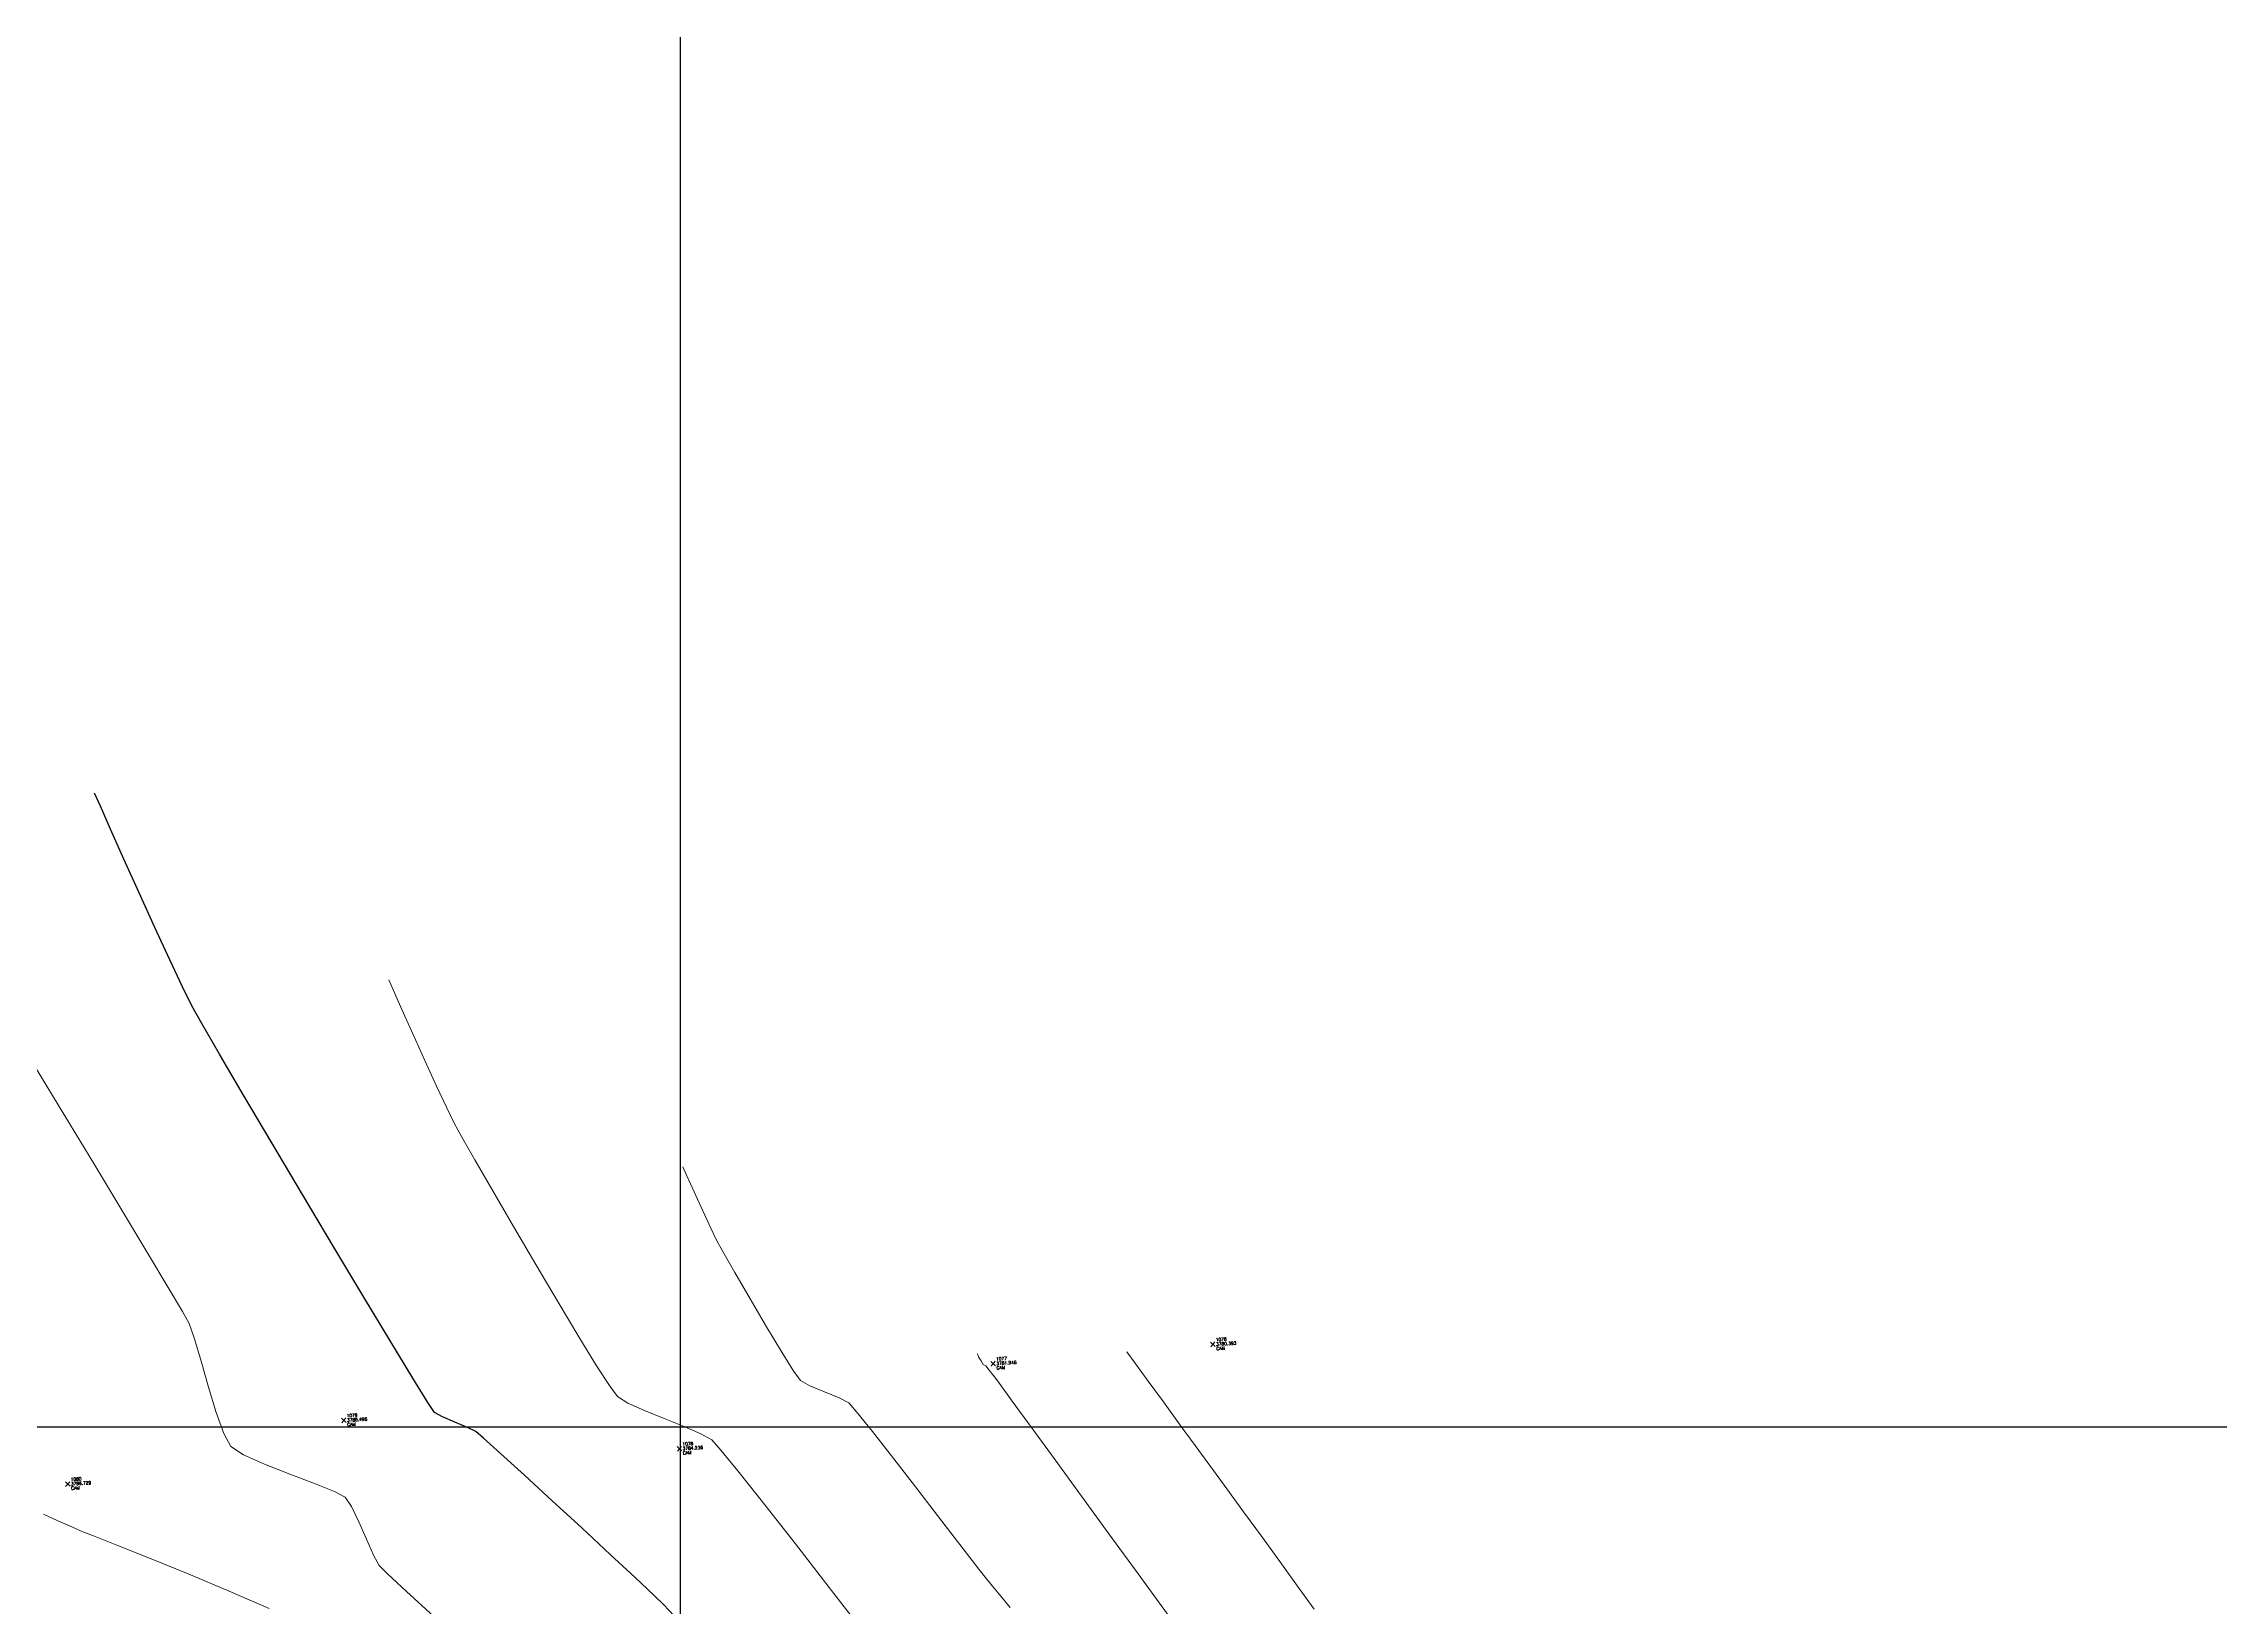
# Model space of a CAD drawing. Header units: millimetres. Extents: x 736950 to 740938, y 8500595 to 8502163.
# Drawn here: x 737279.9 to 737348.7, y 8500794.3 to 8500843.7 of the extents above; entities that cross this region are included whole.
import ezdxf

# ---------------------------------------------------------------- set-up
doc = ezdxf.new("R2010")
doc.units = ezdxf.units.MM
for name, color, linetype, lineweight in [('CONT-MJR', 80, 'Continuous', 30), ('CONT-MNR', 96, 'Continuous', 15), ('MIRADOR', 152, 'Continuous', 15)]:
    doc.layers.add(name, color=color, linetype=linetype, lineweight=lineweight)
doc.layers.add('Cuadricula Coordenadas', color=5, linetype='Continuous')
doc.styles.add('5mm', font='arial.ttf', dxfattribs={"height": 3})

msp = doc.modelspace()

# ---------------------------------------------------------------- linework, layer by layer
at = {"layer": 'CONT-MJR', "elevation": 3785}
for points in [[(737281.6679300563, 8500819.602828171), (737281.482257343, 8500820.015135532)], [(737281.9926197483, 8500818.877053572), (737281.6679300563, 8500819.602828171)], [(737283.8598729849, 8500814.753027275), (737283.3899530377, 8500815.775798583)], [(737284.5594235583, 8500813.298078543), (737284.2633910802, 8500813.895224854)], [(737285.4354326723, 8500811.76873581), (737284.8712878282, 8500812.741276572)], [(737286.1934390443, 8500810.478332136), (737285.4354326723, 8500811.76873581)], [(737287.0868878971, 8500808.967941439), (737286.1934390443, 8500810.478332136)], [(737289.0464368598, 8500805.67870251), (737288.0573601846, 8500807.335439604)], [(737289.9956988766, 8500804.095606048), (737289.0464368598, 8500805.67870251)], [(737290.8467271881, 8500802.684026094), (737289.9956988766, 8500804.095606048)], [(737294.316357841, 8500799.16033696), (737293.7790666502, 8500799.644647272)], [(737298.563826793, 8500795.242337897), (737297.7766958629, 8500795.975115795)], [(737299.1574775369, 8500794.68517991), (737298.563826793, 8500795.242337897)]]:
    msp.add_lwpolyline(points, dxfattribs=at)
at = {"layer": 'CONT-MJR', "extrusion": (0.9126355907464162, 0.4087741167233317, 0), "elevation": 4147784.514773821}
msp.add_lwpolyline([(7456767.028500091, 3785.000000000003), (7456768.062378922, 3785.000000000003)], dxfattribs=at)
at = {"layer": 'CONT-MJR', "extrusion": (0.911943594344431, 0.4103155867550731, 0), "elevation": 4160378.074085001}
msp.add_lwpolyline([(7449746.825782845, 3785.000000000003), (7449747.994328149, 3785.000000000003)], dxfattribs=at)
at = {"layer": 'CONT-MJR', "extrusion": (0.9107273173423925, 0.4130081760042157, 0), "elevation": 4182370.541963474}
msp.add_lwpolyline([(7437421.078632229, 3785.000000000013), (7437422.277732057, 3785.000000000013)], dxfattribs=at)
at = {"layer": 'CONT-MJR', "extrusion": (0.9048811306404578, 0.4256643506459598, 0), "elevation": 4285648.044533781}
msp.add_lwpolyline([(7378390.461657339, 3785.000000000006), (7378391.409629831, 3785.000000000006)], dxfattribs=at)
at = {"layer": 'CONT-MJR', "extrusion": (0.8724691626308501, 0.4886691726088553, 0), "elevation": 4797343.443055323}
msp.add_lwpolyline([(7056408.586033982, 3785), (7056409.224224987, 3785)], dxfattribs=at)
at = {"layer": 'CONT-MJR', "extrusion": (0.8595831814482531, 0.5109958455518986, 0), "elevation": 4977637.646236216}
msp.add_lwpolyline([(6930399.879989744, 3785.000000000013), (6930401.779168172, 3785.000000000013)], dxfattribs=at)
at = {"layer": 'CONT-MJR', "extrusion": (0.8544871764647772, 0.5194724874882717, 0), "elevation": 5045938.689771255}
msp.add_lwpolyline([(6880823.236312336, 3785.000000000006), (6880824.573005958, 3785.000000000006)], dxfattribs=at)
at = {"layer": 'CONT-MJR', "extrusion": (0.850465568405392, 0.5260307186437818, 0), "elevation": 5098723.813685931}
msp.add_lwpolyline([(6841800.104794215, 3785.000000000003), (6841801.015964884, 3785.000000000003)], dxfattribs=at)
at = {"layer": 'CONT-MJR', "extrusion": (0.8329226991670574, 0.553389354082877, 0), "elevation": 5318359.905304004}
msp.add_lwpolyline([(6672499.993007168, 3785.000000000013), (6672500.364920568, 3785.000000000013)], dxfattribs=at)
at = {"layer": 'CONT-MJR', "extrusion": (-0.4952771894108264, -0.8687350031219604, 0), "elevation": -7750106.933252697}
msp.add_lwpolyline([(-3569740.704021491, 3785.000000000013), (-3569740.993710092, 3785.000000000013)], dxfattribs=at)
at = {"layer": 'CONT-MJR', "extrusion": (-0.3914335187286235, -0.9202063901189387, 0), "elevation": -8111091.758711878}
msp.add_lwpolyline([(-2649036.503117851, 3785), (-2649036.929254754, 3785)], dxfattribs=at)
at = {"layer": 'CONT-MJR', "extrusion": (-0.3783485808341615, -0.9256631954338339, 0), "elevation": -8147831.538719966}
msp.add_lwpolyline([(-2533780.368092367, 3785.000000000013), (-2533780.797491168, 3785.000000000013)], dxfattribs=at)
at = {"layer": 'CONT-MJR', "extrusion": (0.4380622262292556, 0.8989446512166747, 0), "elevation": 7964729.007182873}
msp.add_lwpolyline([(3061093.228913887, 3785.00000000001), (3061093.526704096, 3785.00000000001)], dxfattribs=at)
at = {"layer": 'CONT-MJR', "extrusion": (0.6512711941302471, 0.7588450643551435, 0), "elevation": 6930968.053330083}
msp.add_lwpolyline([(4976834.19040693, 3785), (4976834.511783615, 3785)], dxfattribs=at)
at = {"layer": 'CONT-MJR', "extrusion": (0.6741800666296355, 0.7385670164306422, 0), "elevation": 6775479.004453962}
msp.add_lwpolyline([(5186527.065976089, 3785), (5186528.080857446, 3785)], dxfattribs=at)
at = {"layer": 'CONT-MJR', "extrusion": (0.6765081500734682, 0.7364351450631439, 0), "elevation": 6759072.880018014}
msp.add_lwpolyline([(5207888.256545566, 3785.000000000003), (5207889.452408128, 3785.000000000003)], dxfattribs=at)
at = {"layer": 'CONT-MJR', "extrusion": (0.6781304470393964, 0.7349415601244418, 0), "elevation": 6747572.329632606}
msp.add_lwpolyline([(5222779.022648226, 3785.000000000003), (5222780.288930088, 3785.000000000003)], dxfattribs=at)
at = {"layer": 'CONT-MJR', "extrusion": (0.6796092864444584, 0.7335742755702752, 0), "elevation": 6737039.665133642}
msp.add_lwpolyline([(5236357.204439124, 3785.000000000003), (5236358.430575003, 3785.000000000003)], dxfattribs=at)
at = {"layer": 'CONT-MJR', "extrusion": (0.6927356462027923, 0.721191600394791, 0), "elevation": 6641455.131932411}
msp.add_lwpolyline([(5357069.097771537, 3785), (5357069.540124413, 3785)], dxfattribs=at)
at = {"layer": 'CONT-MJR', "extrusion": (0.7235230371767176, 0.6903002351691458, 0), "elevation": 6401553.515318279}
msp.add_lwpolyline([(5641562.107117291, 3785), (5641562.565308141, 3785)], dxfattribs=at)
at = {"layer": 'CONT-MNR', "extrusion": (0.9119620355237844, 0.4102745979990913, 0), "elevation": 4160049.293958563}
msp.add_lwpolyline([(7449927.698154401, 3784.000000000013), (7449928.066182291, 3784.000000000013)], dxfattribs=at)
at = {"layer": 'CONT-MNR'}
for points, elevation in [([(737291.1984709111, 8500813.180865513), (737290.9305151404, 8500813.779849155)], 3784), ([(737292.2916620014, 8500810.764418742), (737291.9202899293, 8500811.577086188)], 3784), ([(737281.4914489471, 8500808.261670688), (737280.5465156389, 8500809.824312078)], 3786), ([(737294.0653748347, 8500807.458801989), (737293.503024433, 8500808.435894191)], 3784), ([(737300.203252022, 8500807.934102198), (737300.076787948, 8500808.215817707)], 3783), ([(737300.7012359656, 8500806.827254869), (737300.4307602544, 8500807.426159581)], 3783), ([(737295.4256615776, 8500805.126844844), (737294.7219334664, 8500806.328155078)], 3784), ([(737283.8103815467, 8500804.407630961), (737283.1690728101, 8500805.480180878)], 3786), ([(737296.1295204149, 8500803.937762685), (737295.4256615776, 8500805.126844844)], 3784), ([(737301.7181602201, 8500804.8774213), (737301.3404378166, 8500805.536129504)], 3783), ([(737284.2591002751, 8500803.644743375), (737283.8103815467, 8500804.407630961)], 3786), ([(737284.4695380859, 8500803.264667371), (737284.2591002751, 8500803.644743375)], 3786), ([(737296.786471227, 8500802.843799992), (737296.1295204149, 8500803.937762685)], 3784), ([(737284.6431492859, 8500802.782051573), (737284.4695380859, 8500803.264667371)], 3786), ([(737284.851685102, 8500802.07217194), (737284.6431492859, 8500802.782051573)], 3786), ([(737309.4284628795, 8500802.19738959), (737309.40038317, 8500802.258239532)], 3782), ([(737314.3344140988, 8500802.055579493), (737314.1057117888, 8500802.369466012)], 3781), ([(737303.7847565487, 8500801.465941133), (737303.5822804288, 8500801.75059688)], 3783), ([(737309.7538408532, 8500801.792250833), (737309.6424362249, 8500801.93420664)], 3782), ([(737309.9269996574, 8500801.57495696), (737309.8653118248, 8500801.649192464)], 3782), ([(737305.5590208666, 8500800.480498966), (737305.3152250813, 8500800.76067885)], 3783), ([(737310.4798115399, 8500800.816456215), (737310.0750820028, 8500801.371820264)], 3782), ([(737315.7893800907, 8500800.058551861), (737315.2587081451, 8500800.787065748)], 3781), ([(737299.4854475352, 8500800.266597891), (737298.8641130528, 8500800.517864956)], 3784), ([(737300.6415250483, 8500799.785235338), (737300.1092938905, 8500800.017052818)], 3784), ([(737286.8595700945, 8500798.819101127), (737286.1925056073, 8500799.120103175)], 3786), ([(737287.6549907309, 8500798.508053306), (737286.8595700945, 8500798.819101127)], 3786), ([(737301.8559476783, 8500798.555064134), (737301.2764232936, 8500799.266808111)], 3784), ([(737312.6685738562, 8500797.81242013), (737311.8330884111, 8500798.959214134)], 3782), ([(737308.2568611021, 8500797.024672944), (737307.4971171496, 8500798.009132296)], 3783), ([(737289.407493003, 8500797.77930409), (737289.0693418385, 8500797.961687902)], 3786), ([(737289.6057689188, 8500797.481024848), (737289.407493003, 8500797.77930409)], 3786), ([(737289.8363372458, 8500796.998364355), (737289.6057689188, 8500797.481024848)], 3786), ([(737303.6287947807, 8500796.301851558), (737302.6617004033, 8500797.538038747)], 3784), ([(737281.4473399972, 8500796.554682089), (737281.1158098875, 8500796.688406203)], 3787), ([(737308.9291987584, 8500796.151347632), (737308.2568611021, 8500797.024672944)], 3783), ([(737314.3745840447, 8500795.470196262), (737313.5345827156, 8500796.623566832)], 3782), ([(737284.4413972434, 8500795.35562795), (737283.2200347837, 8500795.85054424)], 3787), ([(737290.7423494541, 8500795.358841965), (737290.4760408913, 8500795.62692727)], 3786), ([(737291.3391991721, 8500794.800654257), (737290.7423494541, 8500795.358841965)], 3786), ([(737319.5469826994, 8500794.89820946), (737318.9861761491, 8500795.674762076)], 3781), ([(737292.1901006688, 8500794.019301647), (737291.3391991721, 8500794.800654257)], 3786), ([(737310.4173895665, 8500794.297688928), (737310.1208042821, 8500794.651076231)], 3783)]:
    msp.add_lwpolyline(points, dxfattribs=dict(at, elevation=elevation))
at = {"layer": 'CONT-MNR', "extrusion": (0.9124335006089077, 0.4092250077482732, 0), "elevation": 4151474.528995266}
msp.add_lwpolyline([(7454707.892417086, 3784.000000000004), (7454708.732232477, 3784.000000000004)], dxfattribs=at)
at = {"layer": 'CONT-MNR', "extrusion": (0.9114040234437867, 0.411512704603974, 0), "elevation": 4170162.786020349}
msp.add_lwpolyline([(7444268.881692708, 3784), (7444269.800608588, 3784)], dxfattribs=at)
at = {"layer": 'CONT-MNR', "extrusion": (0.8558307537767852, 0.5172559529767248, 0), "elevation": 5028081.852617889}
msp.add_lwpolyline([(6893891.727954959, 3786.000000000003), (6893893.573771666, 3786.000000000003)], dxfattribs=at)
at = {"layer": 'CONT-MNR', "extrusion": (0.9059178222010627, 0.4234535386774848, 0), "elevation": 4267624.627008847}
msp.add_lwpolyline([(7388826.181092527, 3784.000000000013), (7388826.944701678, 3784.000000000013)], dxfattribs=at)
at = {"layer": 'CONT-MNR', "extrusion": (0.8969165373933862, 0.4421998699120779, 0), "elevation": 4420347.047578791}
msp.add_lwpolyline([(7298485.907582494, 3784.000000000003), (7298486.436954733, 3784.000000000003)], dxfattribs=at)
at = {"layer": 'CONT-MNR', "extrusion": (0.8752509934617841, 0.4836689967779202, 0), "elevation": 4756894.348641653}
msp.add_lwpolyline([(7083735.871731905, 3784.00000000001), (7083736.353089371, 3784.00000000001)], dxfattribs=at)
at = {"layer": 'CONT-MNR', "extrusion": (0.869314469787656, 0.4942593981077208, 0), "elevation": 4842544.371613667}
msp.add_lwpolyline([(7025461.535182202, 3784.000000000003), (7025462.387170895, 3784.000000000003)], dxfattribs=at)
at = {"layer": 'CONT-MNR', "extrusion": (0.8559606110701385, 0.5170410354086364, 0), "elevation": 5026350.621375848}
msp.add_lwpolyline([(6895150.528319402, 3786.000000000006), (6895152.24852334, 3786.000000000006)], dxfattribs=at)
at = {"layer": 'CONT-MNR', "extrusion": (0.9126368282011657, 0.4087713539509785, 0), "elevation": 4147774.087828179}
msp.add_lwpolyline([(7456762.631208691, 3783.000000000003), (7456763.187774676, 3783.000000000003)], dxfattribs=at)
at = {"layer": 'CONT-MNR', "extrusion": (0.86477102009577, 0.5021663895588011, 0), "elevation": 4906410.33094588}
msp.add_lwpolyline([(6981006.331481162, 3784.000000000013), (6981007.638933521, 3784.000000000013)], dxfattribs=at)
at = {"layer": 'CONT-MNR', "extrusion": (0.8566921244091052, 0.5158280759859958, 0), "elevation": 5016578.81957698}
msp.add_lwpolyline([(6902261.747445041, 3786.000000000003), (6902263.275488731, 3786.000000000003)], dxfattribs=at)
at = {"layer": 'CONT-MNR', "extrusion": (0.9083351286038768, 0.4182431041202935, 0), "elevation": 4225119.96223496}
msp.add_lwpolyline([(7413209.918146701, 3783.000000000003), (7413210.528716265, 3783.000000000003)], dxfattribs=at)
at = {"layer": 'CONT-MNR', "extrusion": (0.8994880488601972, 0.4369453626686928, 0), "elevation": 4377581.278657823}
msp.add_lwpolyline([(7324212.997107169, 3783.000000000006), (7324213.414048616, 3783.000000000006)], dxfattribs=at)
at = {"layer": 'CONT-MNR', "extrusion": (0.873307689859066, 0.4871690454380505, 0), "elevation": 4785220.248838447}
msp.add_lwpolyline([(7064628.454477131, 3783), (7064628.86840883, 3783)], dxfattribs=at)
at = {"layer": 'CONT-MNR', "extrusion": (0.8646222791114194, 0.5024224462184932, 0), "elevation": 4908482.673288561}
msp.add_lwpolyline([(6979547.392384389, 3783.000000000003), (6979548.354558316, 3783.000000000003)], dxfattribs=at)
at = {"layer": 'CONT-MNR', "extrusion": (0.8617472901605506, 0.5073377651042232, 0), "elevation": 4948147.100274337}
msp.add_lwpolyline([(6951482.576767869, 3783.00000000001), (6951483.599244163, 3783.00000000001)], dxfattribs=at)
at = {"layer": 'CONT-MNR', "extrusion": (0.8519316350637184, 0.5236530236498778, 0), "elevation": 5079597.569433003}
msp.add_lwpolyline([(6856014.099362727, 3784.000000000003), (6856015.174509835, 3784.000000000003)], dxfattribs=at)
at = {"layer": 'CONT-MNR', "extrusion": (0.8575360095038308, 0.5144239422929747, 0), "elevation": 5005280.30905966}
msp.add_lwpolyline([(6910457.710858474, 3783), (6910458.651117166, 3783)], dxfattribs=at)
at = {"layer": 'CONT-MNR', "extrusion": (0.8488816767601245, 0.5285829157860852, 0), "elevation": 5119262.077057419}
msp.add_lwpolyline([(6826448.766510771, 3783.000000000003), (6826449.482141182, 3783.000000000003)], dxfattribs=at)
at = {"layer": 'CONT-MNR', "extrusion": (0.9103488155490117, 0.4138417983100686, 0), "elevation": 4189196.03296011}
msp.add_lwpolyline([(7433565.818839232, 3782), (7433565.882462386, 3782)], dxfattribs=at)
at = {"layer": 'CONT-MNR', "extrusion": (0.8609116161799998, 0.508754547032595, 0), "elevation": 4959580.023029366}
msp.add_lwpolyline([(6943329.700016074, 3782.000000000013), (6943329.834280678, 3782.000000000013)], dxfattribs=at)
at = {"layer": 'CONT-MNR', "extrusion": (0.9620523918999082, 0.2728647929646941, 0), "elevation": 3028876.25253226}
msp.add_lwpolyline([(7977037.040091769, 3786), (7977037.888189648, 3786)], dxfattribs=at)
at = {"layer": 'CONT-MNR', "extrusion": (0.8406438135848807, 0.5415883849211209, 0), "elevation": 5223740.042246549}
msp.add_lwpolyline([(6746834.091223362, 3784.000000000006), (6746834.87044706, 3784.000000000006)], dxfattribs=at)
at = {"layer": 'CONT-MNR', "extrusion": (-0.4869284685535129, -0.8734418506758939, 0), "elevation": -7783969.967410198}
msp.add_lwpolyline([(-3495289.917261641, 3783.000000000006), (-3495290.257020076, 3783.000000000006)], dxfattribs=at)
at = {"layer": 'CONT-MNR', "extrusion": (0.8562075198633025, 0.5166320575898601, 0), "elevation": 5023076.806285931}
msp.add_lwpolyline([(6897532.81473059, 3782), (6897532.94490932, 3782)], dxfattribs=at)
at = {"layer": 'CONT-MNR', "extrusion": (-0.4185161555935956, -0.9082093522460322, 0), "elevation": -8029083.815272129}
msp.add_lwpolyline([(-2888091.432205006, 3782.000000000003), (-2888091.518540954, 3782.000000000003)], dxfattribs=at)
at = {"layer": 'CONT-MNR', "extrusion": (0.7888085296313885, 0.6146390026517735, 0), "elevation": 5806520.558139543}
msp.add_lwpolyline([(6252325.449327013, 3782.000000000003), (6252325.630687083, 3782.000000000003)], dxfattribs=at)
at = {"layer": 'CONT-MNR', "extrusion": (0.8080797942289524, 0.5890730397488023, 0), "elevation": 5603398.278154152}
msp.add_lwpolyline([(6434996.336155745, 3782), (6434996.587537718, 3782)], dxfattribs=at)
at = {"layer": 'CONT-MNR', "extrusion": (0.8081923066283722, 0.5889186662916291, 0), "elevation": 5602172.781621309}
msp.add_lwpolyline([(6436063.947749644, 3781.000000000003), (6436064.647029143, 3781.000000000003)], dxfattribs=at)
at = {"layer": 'CONT-MNR', "extrusion": (0.8082221393909061, 0.5888777236391157, 0), "elevation": 5601846.732395539}
msp.add_lwpolyline([(6436346.867505742, 3781), (6436347.73776331, 3781)], dxfattribs=at)
at = {"layer": 'CONT-MNR', "extrusion": (0.9571539373654682, 0.2895795921431302, 0), "elevation": 3167353.880927911}
msp.add_lwpolyline([(7923071.842966238, 3786.000000000013), (7923072.679530397, 3786.000000000013)], dxfattribs=at)
at = {"layer": 'CONT-MNR', "extrusion": (0.7993187258694459, 0.6009072927452668, 0), "elevation": 5697529.394299692}
msp.add_lwpolyline([(6351801.64502575, 3784), (6351802.034427287, 3784)], dxfattribs=at)
at = {"layer": 'CONT-MNR', "extrusion": (-0.5263103467888557, -0.8502925489871087, 0), "elevation": -7616215.286977277}
msp.add_lwpolyline([(-3847140.108879954, 3784.000000000013), (-3847140.501603055, 3784.000000000013)], dxfattribs=at)
at = {"layer": 'CONT-MNR', "extrusion": (-0.4116215985890546, -0.9113548483302161, 0), "elevation": -8050733.903728354}
msp.add_lwpolyline([(-2827172.203972445, 3784.00000000001), (-2827172.779703775, 3784.00000000001)], dxfattribs=at)
at = {"layer": 'CONT-MNR', "extrusion": (-0.3818704648314827, -0.9242158557876982, 0), "elevation": -8138130.001156209}
msp.add_lwpolyline([(-2564776.320776026, 3783), (-2564776.821389309, 3783)], dxfattribs=at)
at = {"layer": 'CONT-MNR', "extrusion": (-0.3764478620421077, -0.9264378053403943, 0), "elevation": -8153020.242700713}
msp.add_lwpolyline([(-2517041.096923423, 3783.00000000001), (-2517041.599466471, 3783.00000000001)], dxfattribs=at)
at = {"layer": 'CONT-MNR', "extrusion": (-0.4628015768531211, -0.8864619001752216, 0), "elevation": -7876862.057830698}
msp.add_lwpolyline([(-3280590.925812664, 3783.000000000003), (-3280591.270395645, 3783.000000000003)], dxfattribs=at)
at = {"layer": 'CONT-MNR', "extrusion": (0.8081922292106547, 0.5889187725344751, 0), "elevation": 5602169.782686729}
msp.add_lwpolyline([(6436064.152135593, 3782.000000000013), (6436065.179180093, 3782.000000000013)], dxfattribs=at)
at = {"layer": 'CONT-MNR', "extrusion": (0.940029292392388, 0.3410937253076732, 0), "elevation": 3592639.498159101}
msp.add_lwpolyline([(7739517.332069814, 3786), (7739518.038747671, 3786)], dxfattribs=at)
at = {"layer": 'CONT-MNR', "extrusion": (-0.3713990566665948, -0.9284733387163918, 0), "elevation": -8166598.738665326}
msp.add_lwpolyline([(-2472625.613132733, 3784), (-2472626.285038246, 3784)], dxfattribs=at)
at = {"layer": 'CONT-MNR', "extrusion": (0.7810135550365762, 0.6245140725789364, 0), "elevation": 5884715.164056511}
msp.add_lwpolyline([(6178781.901716067, 3783.000000000013), (6178782.706531923, 3783.000000000013)], dxfattribs=at)
at = {"layer": 'CONT-MNR', "extrusion": (0.808429371743948, 0.5885931964452915, 0), "elevation": 5599580.8191908}
msp.add_lwpolyline([(6438316.600982527, 3781.000000000003), (6438317.393395185, 3781.000000000003)], dxfattribs=at)
at = {"layer": 'CONT-MNR', "extrusion": (0.8724432701773576, 0.4887153980817858, 0), "elevation": 4797711.584590305}
msp.add_lwpolyline([(7056142.293809497, 3786), (7056142.759909965, 3786)], dxfattribs=at)
at = {"layer": 'CONT-MNR', "extrusion": (-0.553169654898593, -0.8330686243637865, 0), "elevation": -7489593.377647067}
msp.add_lwpolyline([(-4088174.121476677, 3786), (-4088174.599610977, 3786)], dxfattribs=at)
at = {"layer": 'CONT-MNR', "extrusion": (-0.4963101061340977, -0.868145309581962, 0), "elevation": -7745859.220895452}
msp.add_lwpolyline([(-3578948.350829192, 3784.000000000006), (-3578948.749943127, 3784.000000000006)], dxfattribs=at)
at = {"layer": 'CONT-MNR', "extrusion": (0.7431779689875134, 0.6690937949283304, 0), "elevation": 6235778.106496776}
msp.add_lwpolyline([(5824283.024829436, 3784), (5824283.455874167, 3784)], dxfattribs=at)
at = {"layer": 'CONT-MNR', "extrusion": (0.7874114160026509, 0.6164278237950493, 0), "elevation": 5820692.763263613}
msp.add_lwpolyline([(6239129.782682006, 3783), (6239130.87751341, 3783)], dxfattribs=at)
at = {"layer": 'CONT-MNR', "extrusion": (0.8082185831369462, 0.5888826044910033, 0), "elevation": 5601881.756425252}
msp.add_lwpolyline([(6436313.577756941, 3782.00000000001), (6436314.848691216, 3782.00000000001)], dxfattribs=at)
at = {"layer": 'CONT-MNR', "extrusion": (0.8087877150697427, 0.5881006988197386, 0), "elevation": 5595658.40802143}
msp.add_lwpolyline([(6441725.388633301, 3781.000000000003), (6441725.932223129, 3781.000000000003)], dxfattribs=at)
at = {"layer": 'CONT-MNR', "extrusion": (0.7902038487912861, 0.6128440889454987, 0), "elevation": 5792287.033181034}
msp.add_lwpolyline([(6265508.763270198, 3783), (6265510.004357333, 3783)], dxfattribs=at)
at = {"layer": 'CONT-MNR', "extrusion": (0.8077140595691527, 0.5895744210651607, 0), "elevation": 5607394.600582663}
msp.add_lwpolyline([(6431511.415855501, 3781), (6431511.859211648, 3781)], dxfattribs=at)
at = {"layer": 'CONT-MNR', "extrusion": (0.3520204922941501, 0.9359922932401656, 0), "elevation": 8216222.253197632}
msp.add_lwpolyline([(2302358.875766909, 3786), (2302359.712725863, 3786)], dxfattribs=at)
at = {"layer": 'CONT-MNR', "extrusion": (-0.3705696278923456, -0.9288046893097216, 0), "elevation": -8168797.945765346}
msp.add_lwpolyline([(-2465339.992469195, 3786), (-2465340.671798211, 3786)], dxfattribs=at)
at = {"layer": 'CONT-MNR', "extrusion": (0.7838178710570383, 0.6209907769134837, 0), "elevation": 5856827.870149611}
msp.add_lwpolyline([(6205218.875842737, 3784.000000000006), (6205220.173370421, 3784.000000000006)], dxfattribs=at)
at = {"layer": 'CONT-MNR', "extrusion": (0.8069970224584316, 0.5905555060646083, 0), "elevation": 5615205.923057863}
msp.add_lwpolyline([(6424691.942268379, 3781), (6424692.65728557, 3781)], dxfattribs=at)
at = {"layer": 'CONT-MNR', "extrusion": (0.8071799597545063, 0.5903054400653223, 0), "elevation": 5613215.045326206}
msp.add_lwpolyline([(6426430.530955432, 3781), (6426431.433254074, 3781)], dxfattribs=at)
at = {"layer": 'CONT-MNR', "extrusion": (0.808286870437675, 0.5887888713945512, 0), "elevation": 5601135.299343731}
msp.add_lwpolyline([(6436960.295199106, 3782.000000000013), (6436961.766029994, 3782.000000000013)], dxfattribs=at)
at = {"layer": 'CONT-MNR', "extrusion": (0.8078055192889291, 0.5894491012855508, 0), "elevation": 5606396.719101045}
msp.add_lwpolyline([(6432378.674383033, 3781), (6432379.679584021, 3781)], dxfattribs=at)
at = {"layer": 'CONT-MNR', "extrusion": (-0.4237372997897901, -0.9057851294688258, 0), "elevation": -8012308.713849192}
msp.add_lwpolyline([(-2934287.22270393, 3787), (-2934287.724062532, 3787)], dxfattribs=at)
at = {"layer": 'CONT-MNR', "extrusion": (-0.3978647623052879, -0.9174440750889161, 0), "elevation": -8092343.731240865}
msp.add_lwpolyline([(-2705753.616514575, 3787), (-2705754.121644073, 3787)], dxfattribs=at)
at = {"layer": 'CONT-MNR', "extrusion": (-0.3979508824424051, -0.9174067228679497, 0), "elevation": -8092089.702322125}
msp.add_lwpolyline([(-2706512.891327151, 3787.000000000006), (-2706513.245378142, 3787.000000000006)], dxfattribs=at)
at = {"layer": 'CONT-MNR', "extrusion": (0.9172566898443061, 0.3982965791164499, 0), "elevation": 4062122.39894646}
msp.add_lwpolyline([(7503752.29786703, 3786.000000000003), (7503752.89612765, 3786.000000000003)], dxfattribs=at)
at = {"layer": 'CONT-MNR', "extrusion": (-0.367752795479837, -0.9299235890204985, 0), "elevation": -8176228.55497776}
msp.add_lwpolyline([(-2440575.493502309, 3787), (-2440576.287161068, 3787)], dxfattribs=at)
at = {"layer": 'CONT-MNR', "extrusion": (-0.3701569628263661, -0.9289692260086768, 0), "elevation": -8169888.259208777}
msp.add_lwpolyline([(-2461715.351379535, 3787.000000000004), (-2461716.465143861, 3787.000000000004)], dxfattribs=at)
at = {"layer": 'CONT-MNR', "extrusion": (0.913314540831951, 0.40725489500425, 0), "elevation": 4135368.711500428}
msp.add_lwpolyline([(7463635.470444856, 3786), (7463636.014149581, 3786)], dxfattribs=at)
at = {"layer": 'CONT-MNR', "extrusion": (0.8754958869560632, 0.4832255704358126, 0), "elevation": 4753296.595245874}
msp.add_lwpolyline([(7086133.996367168, 3786.000000000013), (7086134.368847618, 3786.000000000013)], dxfattribs=at)
at = {"layer": 'CONT-MNR', "extrusion": (0.7897452911050924, 0.613434898890936, 0), "elevation": 5796967.18887413}
msp.add_lwpolyline([(6261174.339288473, 3784), (6261176.073049205, 3784)], dxfattribs=at)
at = {"layer": 'CONT-MNR', "extrusion": (0.7923615678080751, 0.610051756706535, 0), "elevation": 5770140.884632599}
msp.add_lwpolyline([(6285906.741668262, 3783.000000000013), (6285907.558605549, 3783.000000000013)], dxfattribs=at)
at = {"layer": 'CONT-MNR', "extrusion": (0.8088928586946564, 0.5879560724686723, 0), "elevation": 5594506.50028966}
msp.add_lwpolyline([(6442721.739268756, 3781), (6442722.762995585, 3781)], dxfattribs=at)
at = {"layer": 'CONT-MNR', "extrusion": (-0.3839556864558958, -0.9233515207320458, 0), "elevation": -8132306.872860916}
msp.add_lwpolyline([(-2583154.600081298, 3787.000000000006), (-2583156.006015001, 3787.000000000006)], dxfattribs=at)
at = {"layer": 'CONT-MNR', "extrusion": (0.7899363105633079, 0.6131888985081427, 0), "elevation": 5795020.920524382}
msp.add_lwpolyline([(6262976.69366461, 3783.000000000013), (6262977.081559855, 3783.000000000013)], dxfattribs=at)
at = {"layer": 'CONT-MNR', "extrusion": (0.8084226295589084, 0.5886024566862255, 0), "elevation": 5599650.723057473}
msp.add_lwpolyline([(6438249.088244671, 3782.000000000003), (6438250.375128282, 3782.000000000003)], dxfattribs=at)
at = {"layer": 'CONT-MNR', "extrusion": (0.3968540038546129, 0.9178817459915862, 0), "elevation": 8095319.185586059}
msp.add_lwpolyline([(2696831.958413112, 3787.00000000001), (2696833.336671793, 3787.00000000001)], dxfattribs=at)
at = {"layer": 'CONT-MNR', "extrusion": (0.7910637679561112, 0.6117336961677686, 0), "elevation": 5783477.732554668}
msp.add_lwpolyline([(6273634.955185965, 3784.000000000003), (6273636.745372807, 3784.000000000003)], dxfattribs=at)
at = {"layer": 'CONT-MNR', "extrusion": (0.7710368919134334, 0.6367904767727551, 0), "elevation": 5981718.379651092}
msp.add_lwpolyline([(6084914.642296276, 3783.000000000009), (6084914.934594037, 3783.000000000009)], dxfattribs=at)
at = {"layer": 'CONT-MNR', "extrusion": (0.7663419889156571, 0.6424328416455647, 0), "elevation": 6026221.368361124}
msp.add_lwpolyline([(6040843.644187014, 3783.00000000001), (6040844.063290764, 3783.00000000001)], dxfattribs=at)
at = {"layer": 'CONT-MNR', "extrusion": (0.8139456678451995, 0.5809410037138298, 0), "elevation": 5538598.371615364}
msp.add_lwpolyline([(6490845.215274787, 3781.000000000004), (6490846.022956215, 3781.000000000004)], dxfattribs=at)
at = {"layer": 'CONT-MNR', "extrusion": (0.8085675514174685, 0.5884033606249708, 0), "elevation": 5598065.101448234}
msp.add_lwpolyline([(6439626.784742815, 3782), (6439627.83571138, 3782)], dxfattribs=at)
at = {"layer": 'Cuadricula Coordenadas', "color": 8}
for p, q in [((737300, 8500595.507225098), (737300, 8502130.641312933)), ((736950.2264744169, 8500800), (738552.8979275209, 8500800))]:
    msp.add_line(p, q, dxfattribs=at)
at = {"layer": 'MIRADOR', "linetype": 'Continuous', "extrusion": (0.665787337252013, 0.7461415559763941, 0)}
for points, elevation in [([(5109583.913909054, 0), (5109584.113878854, 0)], 6833698.287102688), ([(5109588.688294048, 0), (5109588.888263848, 0)], 6833693.208661797), ([(5109602.804266753, 0), (5109603.004236549, 0)], 6833678.213048314), ([(5109594.292822413, 0), (5109594.492792207, 0)], 6833684.606000703), ([(5109607.973217331, 0), (5109608.173187129, 0)], 6833670.904392633)]:
    msp.add_lwpolyline(points, dxfattribs=dict(at, elevation=elevation))
at = {"layer": 'MIRADOR', "linetype": 'Continuous', "extrusion": (0.7461415586651008, -0.6657873342388049, 0)}
for points, elevation in [([(6833698.407722062, 0), (6833698.207752268, 0)], -5109583.986296839), ([(6833693.32928119, 0), (6833693.129311394, 0)], -5109588.760681853), ([(6833678.333667764, 0), (6833678.133697964, 0)], -5109602.876654614), ([(6833684.726620122, 0), (6833684.526650325, 0)], -5109594.36521025), ([(6833671.025012103, 0), (6833670.825042304, 0)], -5109608.045605224)]:
    msp.add_lwpolyline(points, dxfattribs=dict(at, elevation=elevation))

# ---------------------------------------------------------------- texts
at = {"layer": 'MIRADOR', "color": 2, "char_height": 0.1, "attachment_point": 1, "rotation": 3.2572437629721005, "style": '5mm'}
for s, insert, width in [('\\Ftxt.shx;\\W1.0000000000;\\T1.0000000000;\\o\\l1076', (737316.9086776346, 8500802.803462878), 0.45), ('\\Ftxt.shx;\\W1.0000000000;\\T1.0000000000;\\o\\l1077', (737309.9651489448, 8500802.192952162), 0.45), ('\\Ftxt.shx;\\W1.0000000000;\\T1.0000000000;\\o\\l1079', (737289.4487455393, 8500800.40233766), 0.45), ('\\Ftxt.shx;\\W1.0000000000;\\T1.0000000000;\\o\\l1078', (737300.0558346116, 8500799.505573243), 0.45), ('\\Ftxt.shx;\\W1.0000000000;\\T1.0000000000;\\o\\l1080', (737280.7259663035, 8500798.39046778), 0.4333333333333333)]:
    msp.add_mtext(s, dxfattribs=dict(at, insert=insert, width=width))
at = {"layer": 'MIRADOR', "color": 1, "char_height": 0.1, "attachment_point": 1, "rotation": 3.2572437629721005, "style": '5mm'}
for s, insert, width in [('\\Ftxt.shx;\\W1.0000000000;\\T1.0000000000;\\o\\l3780.393', (737316.916632296, 8500802.663689049), 0.8166666666666667), ('\\Ftxt.shx;\\W1.0000000000;\\T1.0000000000;\\o\\l3781.946', (737309.9731036063, 8500802.053178333), 0.8), ('\\Ftxt.shx;\\W1.0000000000;\\T1.0000000000;\\o\\l3785.496', (737289.4567002008, 8500800.26256383), 0.8333333333333334), ('\\Ftxt.shx;\\W1.0000000000;\\T1.0000000000;\\o\\l3784.236', (737300.0637892731, 8500799.365799414), 0.8333333333333334), ('\\Ftxt.shx;\\W1.0000000000;\\T1.0000000000;\\o\\l3786.729', (737280.7339209649, 8500798.250693953), 0.8333333333333334)]:
    msp.add_mtext(s, dxfattribs=dict(at, insert=insert, width=width))
at = {"layer": 'MIRADOR', "color": 3, "char_height": 0.1, "width": 0.4, "attachment_point": 1, "rotation": 3.2572437629721005, "style": '5mm'}
for insert in [(737316.9245869574, 8500802.523915222), (737309.9810582678, 8500801.913404504), (737289.4646548622, 8500800.122790001), (737300.0717439346, 8500799.226025585), (737280.7418756264, 8500798.110920124)]:
    msp.add_mtext('\\Ftxt.shx;\\W1.0000000000;\\T1.0000000000;\\o\\lCAM', dxfattribs=dict(at, insert=insert))

doc.saveas('drawing.dxf')
